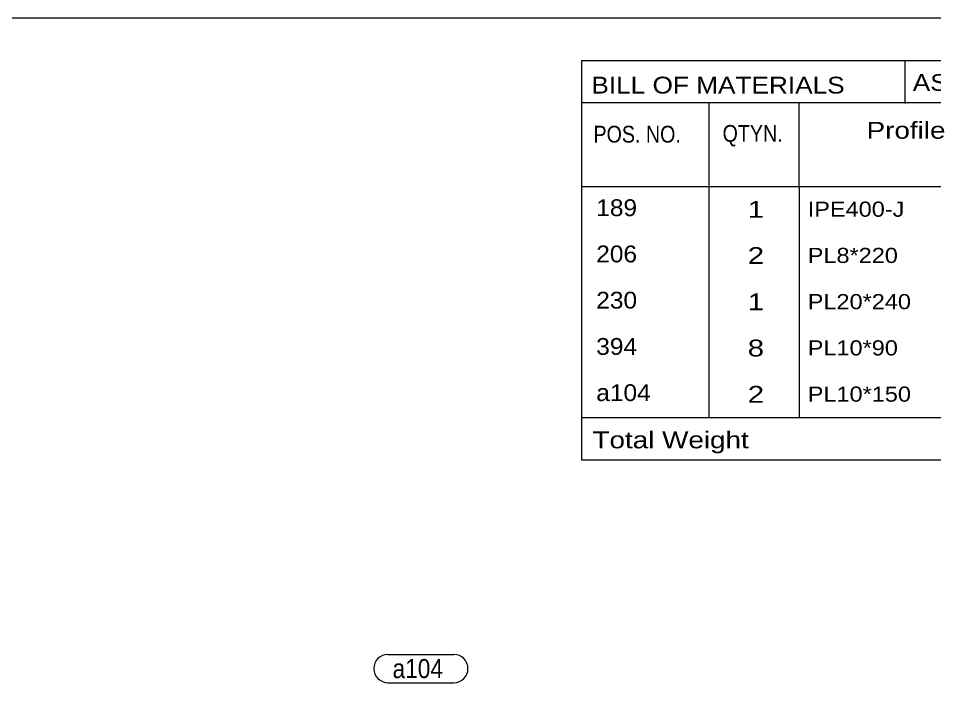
# Model space of a CAD drawing. Header units: millimetres. Extents: x 2 to 579, y 1 to 405.
# Drawn here: x 320.3 to 440.2, y 318.1 to 405 of the extents above; entities that cross this region are included whole.
import ezdxf

# ---------------------------------------------------------------- set-up
doc = ezdxf.new("R2010")
doc.units = ezdxf.units.MM
doc.linetypes.add('XKITLINE00', pattern=[0])
for name, color, linetype, lineweight in [('DrawingSheet', 5, 'Continuous', 0), ('OtherObjectType', 7, 'Continuous', 0), ('PartMark', 7, 'Continuous', 0)]:
    doc.layers.add(name, color=color, linetype=linetype, lineweight=lineweight)
doc.styles.add('ARIAL', font='ARIAL.TTF')
doc.styles.add('ARIAL_NARROW', font='ARIALN.TTF')

# ---------------------------------------------------------------- blocks, each defined once
blk = doc.blocks.new('*A57')
at = {"layer": 'DrawingSheet', "color": 5, "linetype": 'XKITLINE00', "lineweight": 0}
blk.add_line((579, 405), (5, 405), dxfattribs=at)
blk = doc.blocks.new('*A63')
at = {"layer": 'OtherObjectType', "color": 7, "linetype": 'XKITLINE00', "lineweight": 0}
for p, q in [((393.98, 399.5), (569.98, 399.5)), ((393.98, 399.5), (393.98, 388.5)), ((436.26, 399.42), (436.26, 393.87)), ((393.98, 394), (569.98, 394)), ((410.64, 394), (410.64, 383)), ((422.4, 393.98), (422.4, 383.03)), ((393.98, 388.5), (393.98, 383)), ((393.98, 383), (569.98, 383)), ((393.98, 383), (393.98, 376.95)), ((410.63, 383), (410.63, 376.95)), ((422.44, 382.99), (422.44, 376.95)), ((393.98, 376.95), (393.98, 370.9)), ((410.63, 376.95), (410.63, 370.9)), ((422.44, 376.94), (422.44, 370.9)), ((393.98, 370.9), (393.98, 364.85)), ((410.63, 370.9), (410.63, 364.85)), ((422.44, 370.89), (422.44, 364.85)), ((393.98, 364.85), (393.98, 358.8)), ((410.63, 364.85), (410.63, 358.8)), ((422.44, 364.84), (422.44, 358.8)), ((393.98, 358.8), (393.98, 352.75)), ((410.63, 358.8), (410.63, 352.75)), ((422.44, 358.79), (422.44, 352.75)), ((393.98, 352.75), (569.98, 352.75)), ((393.98, 352.75), (393.98, 347.25)), ((393.98, 347.25), (569.98, 347.25))]:
    blk.add_line(p, q, dxfattribs=at)
at = {"layer": 'OtherObjectType', "color": 7, "style": 'ARIAL_NARROW'}
for s, height, width, p in [('BILL OF MATERIALS', 2.2, 1.36, (395.25, 395.16)), ('ASSEMBLY POS.', 2.2, 1.36, (437.3, 395.5)), ('POS. NO.', 2.2, 1.02, (395.53, 388.74)), ('QTYN.', 2.2, 1.02, (412.42, 388.84)), ('Profile', 2.2, 1.445, (431.26, 389.25)), ('189', 2.2, 1.270501, (395.89, 379.12)), ('1', 2.2, 1.525501, (415.71, 378.91)), ('IPE400-J', 1.98, 1.355501, (423.56, 379.04)), ('206', 2.2, 1.270501, (395.89, 373.07)), ('2', 2.2, 1.525501, (415.71, 372.86)), ('PL8*220', 1.98, 1.355501, (423.56, 372.99)), ('230', 2.2, 1.270501, (395.89, 367.02)), ('1', 2.2, 1.525501, (415.71, 366.81)), ('PL20*240', 1.98, 1.355501, (423.56, 366.94)), ('394', 2.2, 1.270501, (395.89, 360.97)), ('8', 2.2, 1.525501, (415.71, 360.76)), ('PL10*90', 1.98, 1.355501, (423.56, 360.89)), ('a104', 2.2, 1.270501, (395.89, 354.92)), ('2', 2.2, 1.525501, (415.71, 354.71)), ('PL10*150', 1.98, 1.355501, (423.56, 354.84)), ('Total Weight', 2.2, 1.445, (395.4, 348.74))]:
    blk.add_text(s, height=height, dxfattribs=dict(at, width=width)).set_placement(p)
blk = doc.blocks.new('*A133')
at = {"layer": 'PartMark', "color": 7, "linetype": 'XKITLINE00', "lineweight": 0}
for p, q in [((368.64, 321.77), (377.26, 321.77)), ((368.64, 318.07), (377.26, 318.07))]:
    blk.add_line(p, q, dxfattribs=at)
for centre, start, end in [((368.64, 319.92), 90, 270), ((377.26, 319.92), 270, 90)]:
    blk.add_arc(centre, 1.85, start, end, dxfattribs=at)
at = {"layer": 'PartMark', "color": 3, "style": 'ARIAL', "width": 0.85}
blk.add_text('a104', height=2.5, dxfattribs=at).set_placement((369.24, 318.67))

msp = doc.modelspace()

# ---------------------------------------------------------------- block references
at = {"lineweight": 0}
for name in ['*A57', '*A63', '*A133']:
    msp.add_blockref(name, (0, 0), dxfattribs=at)

doc.saveas('drawing.dxf')
